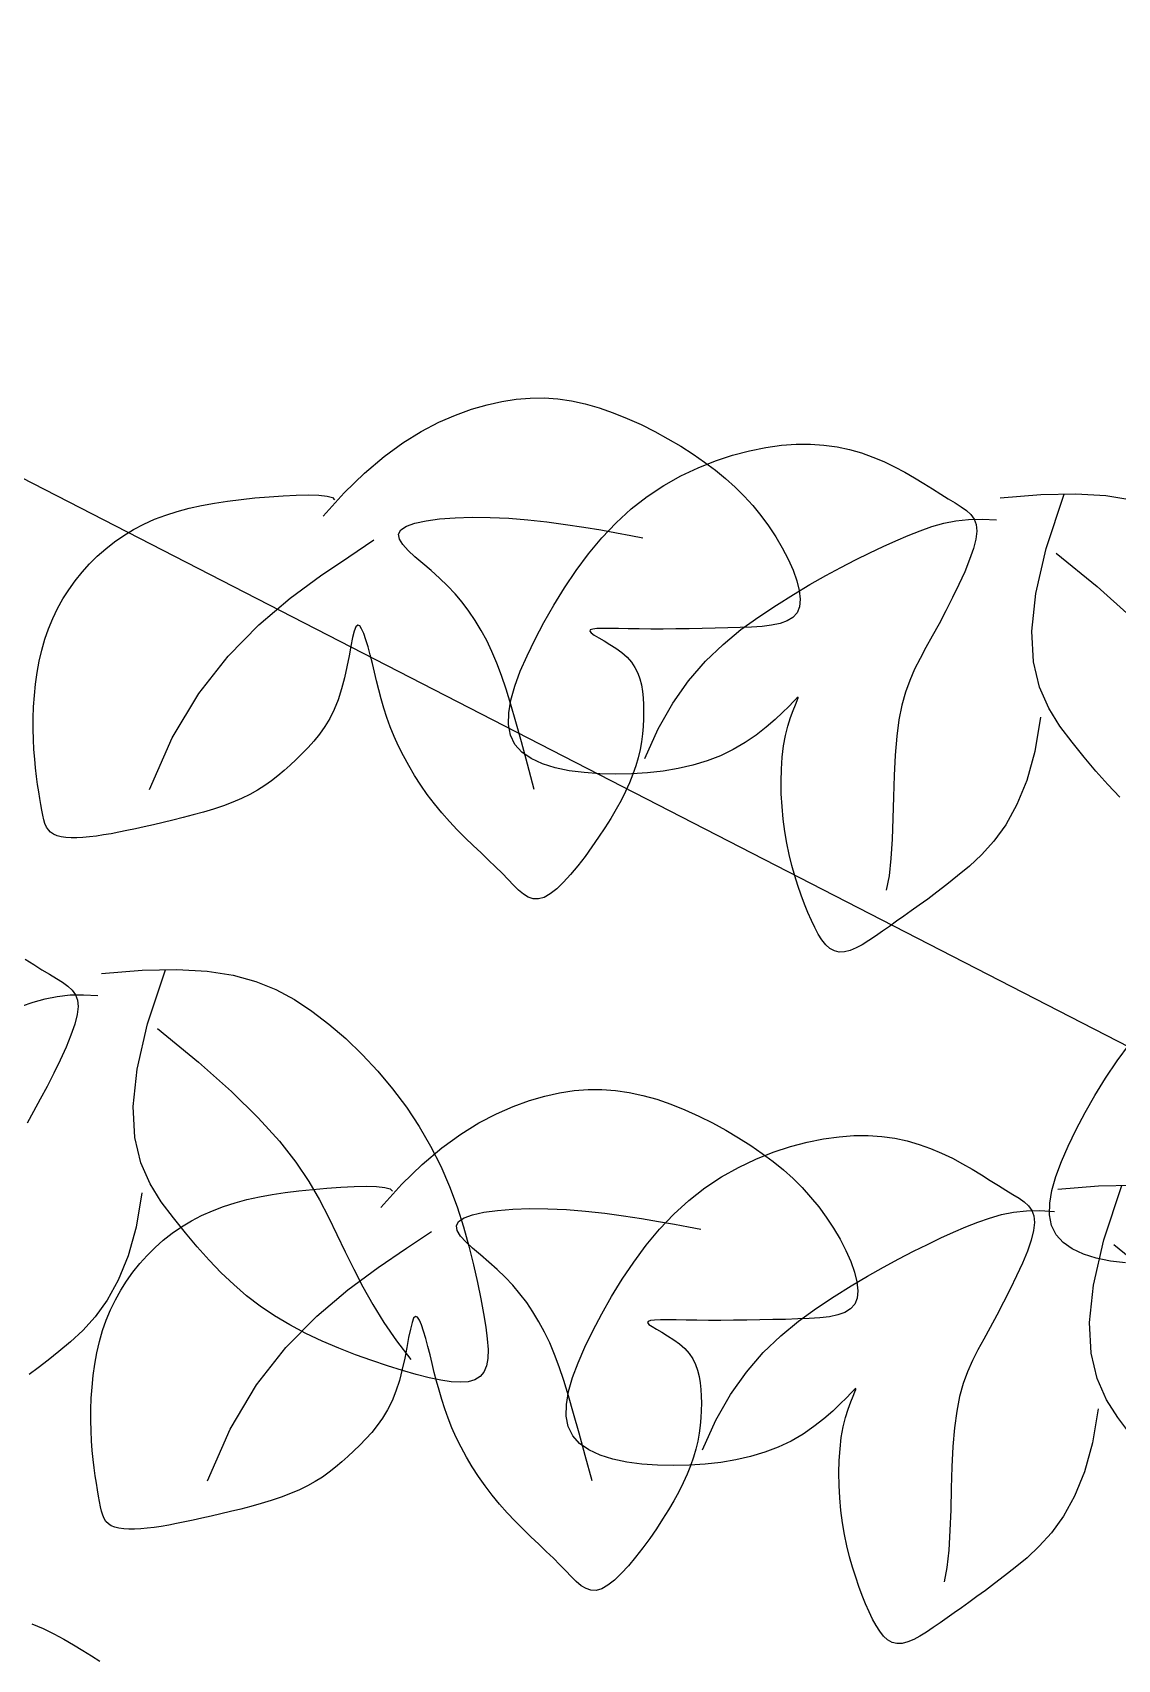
# Model space of a CAD drawing. Extents: x -1568 to -728, y -1287 to -990.
# Drawn here: x -921.333 to -919.749, y -1163.877 to -1161.501 of the extents above; entities that cross this region are included whole.
import ezdxf

# ---------------------------------------------------------------- set-up
doc = ezdxf.new("R2010")
doc.units = 0
doc.header["$LTSCALE"] = 5
doc.layers.get('0').update_dxf_attribs({"linetype": 'CONTINUOUS'})
doc.layers.add('LH', color=94, linetype='CONTINUOUS')
doc.layers.add('尺寸标注', color=2, linetype='CONTINUOUS')

# ---------------------------------------------------------------- blocks, each defined once
blk = doc.blocks.new('15')
at = {"layer": 'LH', "color": 38}
for p, q in [((0.3008, 2.2635), (0.3148, 2.2657)), ((0.3148, 2.2657), (0.3284, 2.2668)), ((0.3284, 2.2668), (0.3418, 2.2669)), ((0.3418, 2.2669), (0.3551, 2.2659)), ((0.3551, 2.2659), (0.3684, 2.2639)), ((0.2393, 2.2432), (0.2556, 2.2502)), ((0.2556, 2.2502), (0.2713, 2.2558)), ((0.2713, 2.2558), (0.2863, 2.2603)), ((0.2863, 2.2603), (0.3008, 2.2635)), ((0.3684, 2.2639), (0.3818, 2.261)), ((0.3818, 2.261), (0.3954, 2.2571)), ((0.3954, 2.2571), (0.409, 2.2524)), ((0.409, 2.2524), (0.4227, 2.2469)), ((0.2045, 2.2233), (0.2222, 2.2343)), ((0.2222, 2.2343), (0.2393, 2.2432)), ((0.4227, 2.2469), (0.4362, 2.2409)), ((0.4362, 2.2409), (0.4495, 2.2342)), ((0.4495, 2.2342), (0.4624, 2.2272)), ((0.1861, 2.2099), (0.2045, 2.2233)), ((0.4624, 2.2272), (0.4749, 2.2198)), ((0.4749, 2.2198), (0.4868, 2.2122)), ((0.167, 2.1937), (0.1861, 2.2099)), ((0.4868, 2.2122), (0.498, 2.2045)), ((0.498, 2.2045), (0.5086, 2.1966)), ((0.1472, 2.1744), (0.167, 2.1937)), ((0.5086, 2.1966), (0.5185, 2.1884)), ((0.5185, 2.1884), (0.5279, 2.18)), ((0.0605, 2.1695), (0.0742, 2.1707)), ((0.0742, 2.1707), (0.0878, 2.1716)), ((0.0878, 2.1716), (0.1007, 2.1722)), ((0.1007, 2.1722), (0.1125, 2.1724)), ((0.1125, 2.1724), (0.1226, 2.1721)), ((0.1226, 2.1721), (0.1306, 2.1713)), ((0.1267, 2.1518), (0.1472, 2.1744)), ((0.1306, 2.1713), (0.1359, 2.1698)), ((0.5279, 2.18), (0.5367, 2.1712)), ((0.5367, 2.1712), (0.545, 2.1621)), ((-0.0263, 2.1528), (-0.0151, 2.1564)), ((-0.0151, 2.1564), (-0.0034, 2.1595)), ((-0.0034, 2.1595), (0.0086, 2.1622)), ((0.0086, 2.1622), (0.021, 2.1645)), ((0.021, 2.1645), (0.0338, 2.1664)), ((0.0338, 2.1664), (0.047, 2.1681)), ((0.047, 2.1681), (0.0605, 2.1695)), ((0.1359, 2.1698), (0.138, 2.1676)), ((0.545, 2.1621), (0.5529, 2.1525)), ((-0.0671, 2.133), (-0.0576, 2.1388)), ((-0.0576, 2.1388), (-0.0476, 2.144)), ((-0.0476, 2.144), (-0.0372, 2.1487)), ((-0.0372, 2.1487), (-0.0263, 2.1528)), ((0.2024, 2.1383), (0.2078, 2.1419)), ((0.2078, 2.1419), (0.2161, 2.1449)), ((0.2161, 2.1449), (0.2271, 2.1473)), ((0.2271, 2.1473), (0.2402, 2.1491)), ((0.2402, 2.1491), (0.2552, 2.1502)), ((0.2552, 2.1502), (0.2717, 2.1507)), ((0.2717, 2.1507), (0.2893, 2.1506)), ((0.2893, 2.1506), (0.3075, 2.1498)), ((0.3075, 2.1498), (0.326, 2.1483)), ((0.326, 2.1483), (0.3446, 2.1463)), ((0.3446, 2.1463), (0.3628, 2.1438)), ((0.3628, 2.1438), (0.3804, 2.1411)), ((0.3804, 2.1411), (0.397, 2.1383)), ((0.5529, 2.1525), (0.5603, 2.1424)), ((0.5603, 2.1424), (0.5673, 2.1318)), ((-0.0848, 2.12), (-0.0762, 2.1267)), ((-0.0762, 2.1267), (-0.0671, 2.133)), ((0.1518, 2.1122), (0.1761, 2.1286)), ((0.2003, 2.1341), (0.2024, 2.1383)), ((0.2011, 2.1293), (0.2003, 2.1341)), ((0.2043, 2.1241), (0.2011, 2.1293)), ((0.2095, 2.1184), (0.2043, 2.1241)), ((0.397, 2.1383), (0.4124, 2.1356)), ((0.4124, 2.1356), (0.4262, 2.1329)), ((0.4262, 2.1329), (0.4381, 2.1306)), ((0.5673, 2.1318), (0.5737, 2.1209)), ((-0.1007, 2.1052), (-0.093, 2.1128)), ((-0.093, 2.1128), (-0.0848, 2.12)), ((0.1243, 2.0936), (0.1518, 2.1122)), ((0.2161, 2.1122), (0.2095, 2.1184)), ((0.2237, 2.1057), (0.2161, 2.1122)), ((0.5737, 2.1209), (0.5793, 2.1099)), ((0.5793, 2.1099), (0.5841, 2.0992)), ((-0.1145, 2.0889), (-0.1078, 2.0972)), ((-0.1078, 2.0972), (-0.1007, 2.1052)), ((0.0948, 2.0718), (0.1243, 2.0936)), ((0.2319, 2.0988), (0.2237, 2.1057)), ((0.24, 2.0915), (0.2319, 2.0988)), ((0.2478, 2.084), (0.24, 2.0915)), ((0.5841, 2.0992), (0.5877, 2.0889)), ((-0.1264, 2.0712), (-0.1207, 2.0802)), ((-0.1207, 2.0802), (-0.1145, 2.0889)), ((0.2552, 2.0761), (0.2478, 2.084)), ((0.2621, 2.0679), (0.2552, 2.0761)), ((0.5877, 2.0889), (0.5901, 2.0794)), ((0.5901, 2.0794), (0.5911, 2.0709)), ((-0.1362, 2.0522), (-0.1316, 2.0619)), ((-0.1316, 2.0619), (-0.1264, 2.0712)), ((0.0644, 2.0461), (0.0948, 2.0718)), ((0.2687, 2.0593), (0.2621, 2.0679)), ((0.2748, 2.0502), (0.2687, 2.0593)), ((0.5904, 2.0636), (0.5881, 2.0577)), ((0.5911, 2.0709), (0.5904, 2.0636)), ((-0.1403, 2.0422), (-0.1362, 2.0522)), ((0.0344, 2.0154), (0.0644, 2.0461)), ((0.1588, 2.0441), (0.1571, 2.0399)), ((0.1605, 2.0457), (0.1588, 2.0441)), ((0.1624, 2.0449), (0.1605, 2.0457)), ((0.1643, 2.0421), (0.1624, 2.0449)), ((0.2806, 2.0406), (0.2748, 2.0502)), ((0.5326, 2.0434), (0.5208, 2.043)), ((0.5438, 2.0438), (0.5326, 2.0434)), ((0.554, 2.0445), (0.5438, 2.0438)), ((0.5633, 2.0456), (0.554, 2.0445)), ((0.5715, 2.0473), (0.5633, 2.0456)), ((0.5785, 2.0497), (0.5715, 2.0473)), ((0.584, 2.0532), (0.5785, 2.0497)), ((0.5881, 2.0577), (0.584, 2.0532)), ((-0.147, 2.0213), (-0.1439, 2.0319)), ((-0.1439, 2.0319), (-0.1403, 2.0422)), ((0.1555, 2.0335), (0.1538, 2.0253)), ((0.1571, 2.0399), (0.1555, 2.0335)), ((0.1664, 2.0375), (0.1643, 2.0421)), ((0.1684, 2.0315), (0.1664, 2.0375)), ((0.1705, 2.0245), (0.1684, 2.0315)), ((0.286, 2.0306), (0.2806, 2.0406)), ((0.2911, 2.02), (0.286, 2.0306)), ((0.3868, 2.041), (0.3863, 2.0398)), ((0.3863, 2.0398), (0.3877, 2.0381)), ((0.3892, 2.0418), (0.3868, 2.041)), ((0.3877, 2.0381), (0.3907, 2.0359)), ((0.3932, 2.0423), (0.3892, 2.0418)), ((0.3907, 2.0359), (0.395, 2.0333)), ((0.3989, 2.0425), (0.3932, 2.0423)), ((0.395, 2.0333), (0.4002, 2.0303)), ((0.406, 2.0425), (0.3989, 2.0425)), ((0.4002, 2.0303), (0.4059, 2.0269)), ((0.4143, 2.0424), (0.406, 2.0425)), ((0.4238, 2.0422), (0.4143, 2.0424)), ((0.4343, 2.042), (0.4238, 2.0422)), ((0.4457, 2.0419), (0.4343, 2.042)), ((0.4577, 2.0419), (0.4457, 2.0419)), ((0.4701, 2.042), (0.4577, 2.0419)), ((0.4829, 2.0422), (0.4701, 2.042)), ((0.4957, 2.0424), (0.4829, 2.0422)), ((0.5084, 2.0427), (0.4957, 2.0424)), ((0.5208, 2.043), (0.5084, 2.0427)), ((-0.1495, 2.0105), (-0.147, 2.0213)), ((0.0059, 1.9791), (0.0344, 2.0154)), ((0.152, 2.0157), (0.15, 2.0052)), ((0.1538, 2.0253), (0.152, 2.0157)), ((0.1726, 2.0166), (0.1705, 2.0245)), ((0.1747, 2.0083), (0.1726, 2.0166)), ((0.2958, 2.0088), (0.2911, 2.02)), ((0.4059, 2.0269), (0.4118, 2.0231)), ((0.4118, 2.0231), (0.4175, 2.0189)), ((0.4175, 2.0189), (0.4226, 2.0144)), ((0.4226, 2.0144), (0.4269, 2.0096)), ((-0.1531, 1.9882), (-0.1515, 1.9994)), ((-0.1515, 1.9994), (-0.1495, 2.0105)), ((0.15, 2.0052), (0.1476, 1.9943)), ((0.1768, 1.9999), (0.1747, 2.0083)), ((0.1788, 1.9913), (0.1768, 1.9999)), ((0.3004, 1.9967), (0.2958, 2.0088)), ((0.3049, 1.9833), (0.3004, 1.9967)), ((0.4269, 2.0096), (0.4303, 2.0045)), ((0.4303, 2.0045), (0.433, 1.999)), ((0.433, 1.999), (0.435, 1.9934)), ((-0.1542, 1.9771), (-0.1531, 1.9882)), ((0.1448, 1.9835), (0.1416, 1.9731)), ((0.1476, 1.9943), (0.1448, 1.9835)), ((0.181, 1.9826), (0.1788, 1.9913)), ((0.1834, 1.9738), (0.181, 1.9826)), ((0.3095, 1.9683), (0.3049, 1.9833)), ((0.435, 1.9934), (0.4365, 1.9874)), ((0.4365, 1.9874), (0.4375, 1.9812)), ((0.4375, 1.9812), (0.4382, 1.9748)), ((-0.1553, 1.9551), (-0.1549, 1.966)), ((-0.1549, 1.966), (-0.1542, 1.9771)), ((-0.02, 1.9361), (0.0059, 1.9791)), ((0.1416, 1.9731), (0.1377, 1.9635)), ((0.186, 1.9649), (0.1834, 1.9738)), ((0.1889, 1.9558), (0.186, 1.9649)), ((0.3144, 1.9514), (0.3095, 1.9683)), ((0.4382, 1.9748), (0.4385, 1.9682)), ((0.4385, 1.9682), (0.4387, 1.9613)), ((-0.1553, 1.9445), (-0.1553, 1.9551)), ((0.1333, 1.9548), (0.1285, 1.9469)), ((0.1377, 1.9635), (0.1333, 1.9548)), ((0.1922, 1.9467), (0.1889, 1.9558)), ((0.3198, 1.9322), (0.3144, 1.9514)), ((0.4386, 1.9543), (0.4383, 1.9471)), ((0.4387, 1.9613), (0.4386, 1.9543)), ((-0.1551, 1.9343), (-0.1553, 1.9445)), ((-0.1546, 1.9246), (-0.1551, 1.9343)), ((-0.042, 1.8857), (-0.02, 1.9361)), ((0.1179, 1.9328), (0.1122, 1.9265)), ((0.1233, 1.9396), (0.1179, 1.9328)), ((0.1285, 1.9469), (0.1233, 1.9396)), ((0.1959, 1.9373), (0.1922, 1.9467)), ((0.2002, 1.9279), (0.1959, 1.9373)), ((0.4376, 1.9398), (0.4366, 1.9322)), ((0.4383, 1.9471), (0.4376, 1.9398)), ((-0.1539, 1.9153), (-0.1546, 1.9246)), ((0.1064, 1.9206), (0.1006, 1.9149)), ((0.1122, 1.9265), (0.1064, 1.9206)), ((0.2049, 1.9184), (0.2002, 1.9279)), ((0.2101, 1.9089), (0.2049, 1.9184)), ((0.3257, 1.9104), (0.3198, 1.9322)), ((0.4334, 1.9166), (0.431, 1.9086)), ((0.4352, 1.9245), (0.4334, 1.9166)), ((0.4366, 1.9322), (0.4352, 1.9245)), ((-0.1531, 1.9066), (-0.1539, 1.9153)), ((-0.1521, 1.8983), (-0.1531, 1.9066)), ((0.0888, 1.9041), (0.0828, 1.899)), ((0.0947, 1.9094), (0.0888, 1.9041)), ((0.1006, 1.9149), (0.0947, 1.9094)), ((0.2157, 1.8994), (0.2101, 1.9089)), ((0.3323, 1.8857), (0.3257, 1.9104)), ((0.431, 1.9086), (0.4282, 1.9005)), ((-0.1511, 1.8906), (-0.1521, 1.8983)), ((-0.15, 1.8835), (-0.1511, 1.8906)), ((0.063, 1.885), (0.0555, 1.8808)), ((0.07, 1.8895), (0.063, 1.885)), ((0.0765, 1.8941), (0.07, 1.8895)), ((0.0828, 1.899), (0.0765, 1.8941)), ((0.2218, 1.89), (0.2157, 1.8994)), ((0.2282, 1.8807), (0.2218, 1.89)), ((0.4249, 1.8922), (0.421, 1.8837)), ((0.4282, 1.9005), (0.4249, 1.8922)), ((-0.149, 1.8769), (-0.15, 1.8835)), ((-0.148, 1.8709), (-0.149, 1.8769)), ((-0.147, 1.8654), (-0.148, 1.8709)), ((0.0297, 1.8698), (0.0202, 1.8666)), ((0.0389, 1.8732), (0.0297, 1.8698)), ((0.0475, 1.8769), (0.0389, 1.8732)), ((0.0555, 1.8808), (0.0475, 1.8769)), ((0.2351, 1.8717), (0.2282, 1.8807)), ((0.2422, 1.863), (0.2351, 1.8717)), ((0.4167, 1.8751), (0.4119, 1.8664)), ((0.421, 1.8837), (0.4167, 1.8751)), ((-0.1461, 1.8605), (-0.147, 1.8654)), ((-0.1451, 1.8562), (-0.1461, 1.8605)), ((-0.1439, 1.8524), (-0.1451, 1.8562)), ((-0.029, 1.8535), (-0.0383, 1.8514)), ((-0.0194, 1.8558), (-0.029, 1.8535)), ((-0.0095, 1.8583), (-0.0194, 1.8558)), ((0.0004, 1.8609), (-0.0095, 1.8583)), ((0.0104, 1.8637), (0.0004, 1.8609)), ((0.0202, 1.8666), (0.0104, 1.8637)), ((0.2497, 1.8545), (0.2422, 1.863)), ((0.2574, 1.8464), (0.2497, 1.8545)), ((0.4067, 1.8574), (0.401, 1.8483)), ((0.4119, 1.8664), (0.4067, 1.8574)), ((-0.1425, 1.8491), (-0.1439, 1.8524)), ((-0.1406, 1.8463), (-0.1425, 1.8491)), ((-0.1384, 1.844), (-0.1406, 1.8463)), ((-0.1355, 1.8421), (-0.1384, 1.844)), ((-0.1321, 1.8406), (-0.1355, 1.8421)), ((-0.1281, 1.8396), (-0.1321, 1.8406)), ((-0.1235, 1.8389), (-0.1281, 1.8396)), ((-0.1184, 1.8386), (-0.1235, 1.8389)), ((-0.1129, 1.8386), (-0.1184, 1.8386)), ((-0.1069, 1.8389), (-0.1129, 1.8386)), ((-0.1005, 1.8395), (-0.1069, 1.8389)), ((-0.0939, 1.8403), (-0.1005, 1.8395)), ((-0.0869, 1.8414), (-0.0939, 1.8403)), ((-0.0796, 1.8426), (-0.0869, 1.8414)), ((-0.072, 1.844), (-0.0796, 1.8426)), ((-0.0641, 1.8456), (-0.072, 1.844)), ((-0.0558, 1.8474), (-0.0641, 1.8456)), ((-0.0472, 1.8493), (-0.0558, 1.8474)), ((-0.0383, 1.8514), (-0.0472, 1.8493)), ((0.2652, 1.8386), (0.2574, 1.8464)), ((0.2729, 1.8311), (0.2652, 1.8386)), ((0.3949, 1.8391), (0.3884, 1.8297)), ((0.401, 1.8483), (0.3949, 1.8391)), ((0.2805, 1.8239), (0.2729, 1.8311)), ((0.2878, 1.817), (0.2805, 1.8239)), ((0.3884, 1.8297), (0.3817, 1.8203)), ((0.2947, 1.8104), (0.2878, 1.817)), ((0.3011, 1.8041), (0.2947, 1.8104)), ((0.3747, 1.8114), (0.3677, 1.803)), ((0.3817, 1.8203), (0.3747, 1.8114)), ((0.3069, 1.7981), (0.3011, 1.8041)), ((0.3121, 1.7925), (0.3069, 1.7981)), ((0.3171, 1.7877), (0.3121, 1.7925)), ((0.3608, 1.7955), (0.3541, 1.7891)), ((0.3677, 1.803), (0.3608, 1.7955)), ((0.3218, 1.7837), (0.3171, 1.7877)), ((0.3265, 1.7808), (0.3218, 1.7837)), ((0.3313, 1.7792), (0.3265, 1.7808)), ((0.3363, 1.7791), (0.3313, 1.7792)), ((0.3418, 1.7806), (0.3363, 1.7791)), ((0.3477, 1.784), (0.3418, 1.7806)), ((0.3541, 1.7891), (0.3477, 1.784)), ((-0.1632, 1.7206), (-0.1547, 1.7152)), ((-0.1547, 1.7152), (-0.1468, 1.7102)), ((-0.1468, 1.7102), (-0.1395, 1.7057)), ((-0.1395, 1.7057), (-0.1327, 1.7016)), ((-0.1327, 1.7016), (-0.1267, 1.698)), ((-0.1267, 1.698), (-0.1215, 1.6943)), ((-0.0889, 1.7066), (-0.0494, 1.7098)), ((-0.0494, 1.7098), (-0.0154, 1.7104)), ((-0.0442, 1.6574), (-0.0265, 1.7101)), ((-0.0154, 1.7104), (0.0139, 1.7087)), ((0.0139, 1.7087), (0.0392, 1.7048)), ((0.0392, 1.7048), (0.0613, 1.6988)), ((0.0613, 1.6988), (0.0809, 1.6908)), ((-0.1553, 1.6786), (-0.1438, 1.6818)), ((-0.1438, 1.6818), (-0.1319, 1.6842)), ((-0.1319, 1.6842), (-0.1195, 1.6856)), ((-0.1215, 1.6943), (-0.1173, 1.6904)), ((-0.1195, 1.6856), (-0.1064, 1.6859)), ((-0.1173, 1.6904), (-0.1142, 1.6859)), ((-0.1142, 1.6859), (-0.1122, 1.6807)), ((-0.1122, 1.6807), (-0.1116, 1.6743)), ((-0.1064, 1.6859), (-0.0923, 1.685)), ((0.0809, 1.6908), (0.0988, 1.6812)), ((0.0988, 1.6812), (0.1158, 1.6699)), ((-0.1668, 1.6746), (-0.1553, 1.6786)), ((-0.1125, 1.6665), (-0.1149, 1.6571)), ((-0.1116, 1.6743), (-0.1125, 1.6665)), ((0.1158, 1.6699), (0.1325, 1.6571)), ((-0.1149, 1.6571), (-0.1186, 1.6464)), ((-0.0543, 1.6134), (-0.0442, 1.6574)), ((-0.0344, 1.6528), (0.0054, 1.6203)), ((0.1325, 1.6571), (0.1488, 1.6431)), ((-0.1233, 1.6347), (-0.129, 1.6222)), ((-0.1186, 1.6464), (-0.1233, 1.6347)), ((0.1488, 1.6431), (0.1647, 1.6278)), ((-0.129, 1.6222), (-0.1352, 1.6094)), ((0.0054, 1.6203), (0.0378, 1.5916)), ((0.1647, 1.6278), (0.1799, 1.6115)), ((-0.1352, 1.6094), (-0.1417, 1.5965)), ((-0.058, 1.5769), (-0.0543, 1.6134)), ((0.1799, 1.6115), (0.1944, 1.5943)), ((-0.1484, 1.584), (-0.1549, 1.572)), ((-0.1417, 1.5965), (-0.1484, 1.584)), ((0.0378, 1.5916), (0.0637, 1.5661)), ((0.1944, 1.5943), (0.2079, 1.5763)), ((0.3275, 1.5827), (0.3425, 1.5871)), ((0.3425, 1.5871), (0.357, 1.5904)), ((0.357, 1.5904), (0.371, 1.5926)), ((0.371, 1.5926), (0.3846, 1.5937)), ((0.3846, 1.5937), (0.398, 1.5937)), ((0.398, 1.5937), (0.4113, 1.5927)), ((0.4113, 1.5927), (0.4246, 1.5908)), ((0.4246, 1.5908), (0.438, 1.5878)), ((0.438, 1.5878), (0.4515, 1.584)), ((0.4515, 1.584), (0.4652, 1.5792)), ((-0.1549, 1.572), (-0.1611, 1.5608)), ((-0.0564, 1.5469), (-0.058, 1.5769)), ((0.2079, 1.5763), (0.2203, 1.5576)), ((0.2784, 1.5611), (0.2954, 1.57)), ((0.2954, 1.57), (0.3118, 1.5771)), ((0.3118, 1.5771), (0.3275, 1.5827)), ((0.4652, 1.5792), (0.4788, 1.5738)), ((0.4788, 1.5738), (0.4924, 1.5677)), ((0.0637, 1.5661), (0.0842, 1.5434)), ((0.2203, 1.5576), (0.2314, 1.5384)), ((0.2607, 1.5501), (0.2784, 1.5611)), ((0.4924, 1.5677), (0.5057, 1.5611)), ((0.5057, 1.5611), (0.5186, 1.554)), ((0.5186, 1.554), (0.5311, 1.5466)), ((-0.0505, 1.5222), (-0.0564, 1.5469)), ((0.0842, 1.5434), (0.1003, 1.5229)), ((0.2231, 1.5205), (0.2422, 1.5367)), ((0.2314, 1.5384), (0.2412, 1.5188)), ((0.2422, 1.5367), (0.2607, 1.5501)), ((0.5311, 1.5466), (0.5429, 1.539)), ((0.5429, 1.539), (0.5542, 1.5313)), ((-0.0416, 1.5017), (-0.0505, 1.5222)), ((0.1003, 1.5229), (0.1129, 1.504)), ((0.5542, 1.5313), (0.5647, 1.5234)), ((0.5647, 1.5234), (0.5747, 1.5153)), ((0.2034, 1.5013), (0.2231, 1.5205)), ((0.2412, 1.5188), (0.2497, 1.499)), ((0.5747, 1.5153), (0.5841, 1.5068)), ((0.5841, 1.5068), (0.5929, 1.4981)), ((-0.0495, 1.493), (-0.0552, 1.4596)), ((-0.0307, 1.4842), (-0.0416, 1.5017)), ((0.0527, 1.4864), (0.0648, 1.489)), ((0.0648, 1.489), (0.0772, 1.4913)), ((0.0772, 1.4913), (0.09, 1.4933)), ((0.09, 1.4933), (0.1032, 1.4949)), ((0.1032, 1.4949), (0.1167, 1.4963)), ((0.1129, 1.504), (0.1232, 1.4863)), ((0.1167, 1.4963), (0.1304, 1.4975)), ((0.1304, 1.4975), (0.144, 1.4985)), ((0.144, 1.4985), (0.1569, 1.4991)), ((0.1569, 1.4991), (0.1687, 1.4993)), ((0.1687, 1.4993), (0.1788, 1.499)), ((0.1788, 1.499), (0.1867, 1.4981)), ((0.1829, 1.4786), (0.2034, 1.5013)), ((0.1867, 1.4981), (0.192, 1.4967)), ((0.192, 1.4967), (0.1942, 1.4945)), ((0.2497, 1.499), (0.2571, 1.4793)), ((0.5929, 1.4981), (0.6012, 1.4889)), ((0.6012, 1.4889), (0.6091, 1.4793)), ((-0.0189, 1.4687), (-0.0307, 1.4842)), ((0.0086, 1.4709), (0.019, 1.4756)), ((0.019, 1.4756), (0.0298, 1.4797)), ((0.0298, 1.4797), (0.0411, 1.4833)), ((0.0411, 1.4833), (0.0527, 1.4864)), ((0.1232, 1.4863), (0.132, 1.4693)), ((0.2571, 1.4793), (0.2633, 1.4599)), ((0.2723, 1.4717), (0.2832, 1.4741)), ((0.2832, 1.4741), (0.2964, 1.4759)), ((0.2964, 1.4759), (0.3114, 1.4771)), ((0.3114, 1.4771), (0.3279, 1.4776)), ((0.3279, 1.4776), (0.3454, 1.4774)), ((0.3454, 1.4774), (0.3637, 1.4766)), ((0.3637, 1.4766), (0.3822, 1.4751)), ((0.3822, 1.4751), (0.4008, 1.4731)), ((0.4008, 1.4731), (0.419, 1.4707)), ((0.6091, 1.4793), (0.6165, 1.4692)), ((-0.0552, 1.4596), (-0.063, 1.4315)), ((-0.02, 1.4536), (-0.0109, 1.4598)), ((-0.0072, 1.4541), (-0.0189, 1.4687)), ((-0.0109, 1.4598), (-0.0014, 1.4656)), ((-0.0014, 1.4656), (0.0086, 1.4709)), ((0.132, 1.4693), (0.1402, 1.4524)), ((0.2565, 1.4609), (0.2586, 1.4651)), ((0.2573, 1.4562), (0.2565, 1.4609)), ((0.2586, 1.4651), (0.264, 1.4687)), ((0.2633, 1.4599), (0.2687, 1.441)), ((0.264, 1.4687), (0.2723, 1.4717)), ((0.419, 1.4707), (0.4366, 1.468)), ((0.4366, 1.468), (0.4532, 1.4652)), ((0.4532, 1.4652), (0.4686, 1.4624)), ((0.4686, 1.4624), (0.4824, 1.4598)), ((0.4824, 1.4598), (0.4943, 1.4575)), ((0.6165, 1.4692), (0.6234, 1.4586)), ((0.6234, 1.4586), (0.6299, 1.4477)), ((-0.0368, 1.4396), (-0.0287, 1.4468)), ((-0.0287, 1.4468), (-0.02, 1.4536)), ((0.0043, 1.4404), (-0.0072, 1.4541)), ((0.1402, 1.4524), (0.1484, 1.4355)), ((0.2079, 1.439), (0.2322, 1.4554)), ((0.2605, 1.4509), (0.2573, 1.4562)), ((0.2657, 1.4452), (0.2605, 1.4509)), ((0.2723, 1.4391), (0.2657, 1.4452)), ((0.6299, 1.4477), (0.6355, 1.4368)), ((-0.063, 1.4315), (-0.0726, 1.4079)), ((-0.0517, 1.4241), (-0.0445, 1.432)), ((-0.0445, 1.432), (-0.0368, 1.4396)), ((0.0159, 1.4274), (0.0043, 1.4404)), ((0.0277, 1.4151), (0.0159, 1.4274)), ((0.1484, 1.4355), (0.1567, 1.4185)), ((0.1805, 1.4204), (0.2079, 1.439)), ((0.2687, 1.441), (0.2732, 1.4229)), ((0.2799, 1.4325), (0.2723, 1.4391)), ((0.288, 1.4256), (0.2799, 1.4325)), ((0.2962, 1.4184), (0.288, 1.4256)), ((0.6355, 1.4368), (0.6403, 1.426)), ((0.6403, 1.426), (0.6439, 1.4158)), ((-0.0645, 1.4071), (-0.0584, 1.4157)), ((-0.0584, 1.4157), (-0.0517, 1.4241)), ((0.0398, 1.4036), (0.0277, 1.4151)), ((0.151, 1.3986), (0.1805, 1.4204)), ((0.1567, 1.4185), (0.1655, 1.4015)), ((0.2732, 1.4229), (0.277, 1.4058)), ((0.304, 1.4108), (0.2962, 1.4184)), ((0.3114, 1.403), (0.304, 1.4108)), ((0.6439, 1.4158), (0.6463, 1.4063)), ((-0.0726, 1.4079), (-0.0834, 1.3884)), ((-0.0754, 1.3887), (-0.0702, 1.3981)), ((-0.0702, 1.3981), (-0.0645, 1.4071)), ((0.0524, 1.3927), (0.0398, 1.4036)), ((0.1206, 1.3729), (0.151, 1.3986)), ((0.1655, 1.4015), (0.1752, 1.3842)), ((0.277, 1.4058), (0.2803, 1.3899)), ((0.3183, 1.3947), (0.3114, 1.403)), ((0.3249, 1.3861), (0.3183, 1.3947)), ((0.6463, 1.4063), (0.6473, 1.3977)), ((0.6473, 1.3977), (0.6466, 1.3904)), ((-0.0834, 1.3884), (-0.095, 1.3723)), ((-0.0842, 1.3691), (-0.08, 1.379)), ((-0.08, 1.379), (-0.0754, 1.3887)), ((0.0656, 1.3826), (0.0524, 1.3927)), ((0.0796, 1.3731), (0.0656, 1.3826)), ((0.1752, 1.3842), (0.186, 1.3667)), ((0.2803, 1.3899), (0.283, 1.3754)), ((0.331, 1.377), (0.3249, 1.3861)), ((0.6402, 1.38), (0.6346, 1.3766)), ((0.6442, 1.3845), (0.6402, 1.38)), ((0.6466, 1.3904), (0.6442, 1.3845)), ((-0.095, 1.3723), (-0.107, 1.359)), ((-0.0878, 1.3588), (-0.0842, 1.3691)), ((0.0945, 1.3643), (0.0796, 1.3731)), ((0.0906, 1.3423), (0.1206, 1.3729)), ((0.11, 1.3561), (0.0945, 1.3643)), ((0.186, 1.3667), (0.1982, 1.3489)), ((0.2133, 1.3668), (0.2117, 1.3603)), ((0.2149, 1.371), (0.2133, 1.3668)), ((0.2167, 1.3726), (0.2149, 1.371)), ((0.2186, 1.3718), (0.2167, 1.3726)), ((0.2205, 1.3689), (0.2186, 1.3718)), ((0.2225, 1.3644), (0.2205, 1.3689)), ((0.2246, 1.3584), (0.2225, 1.3644)), ((0.283, 1.3754), (0.2852, 1.3623)), ((0.2852, 1.3623), (0.2866, 1.3507)), ((0.3368, 1.3675), (0.331, 1.377)), ((0.3422, 1.3574), (0.3368, 1.3675)), ((0.443, 1.3678), (0.4425, 1.3666)), ((0.4425, 1.3666), (0.4439, 1.3649)), ((0.4453, 1.3687), (0.443, 1.3678)), ((0.4439, 1.3649), (0.4469, 1.3628)), ((0.4494, 1.3691), (0.4453, 1.3687)), ((0.4469, 1.3628), (0.4512, 1.3602)), ((0.4551, 1.3693), (0.4494, 1.3691)), ((0.4621, 1.3693), (0.4551, 1.3693)), ((0.4705, 1.3692), (0.4621, 1.3693)), ((0.48, 1.369), (0.4705, 1.3692)), ((0.4905, 1.3689), (0.48, 1.369)), ((0.5018, 1.3688), (0.4905, 1.3689)), ((0.5138, 1.3688), (0.5018, 1.3688)), ((0.5263, 1.3689), (0.5138, 1.3688)), ((0.5391, 1.369), (0.5263, 1.3689)), ((0.5519, 1.3692), (0.5391, 1.369)), ((0.5646, 1.3695), (0.5519, 1.3692)), ((0.5769, 1.3698), (0.5646, 1.3695)), ((0.5888, 1.3702), (0.5769, 1.3698)), ((0.5999, 1.3707), (0.5888, 1.3702)), ((0.6102, 1.3714), (0.5999, 1.3707)), ((0.6195, 1.3724), (0.6102, 1.3714)), ((0.6277, 1.3741), (0.6195, 1.3724)), ((0.6346, 1.3766), (0.6277, 1.3741)), ((-0.1189, 1.3479), (-0.1303, 1.3384)), ((-0.107, 1.359), (-0.1189, 1.3479)), ((-0.0933, 1.3373), (-0.0908, 1.3482)), ((-0.0908, 1.3482), (-0.0878, 1.3588)), ((0.126, 1.3485), (0.11, 1.3561)), ((0.1422, 1.3416), (0.126, 1.3485)), ((0.1982, 1.3489), (0.2121, 1.3307)), ((0.21, 1.3521), (0.2082, 1.3425)), ((0.2117, 1.3603), (0.21, 1.3521)), ((0.2267, 1.3513), (0.2246, 1.3584)), ((0.2288, 1.3435), (0.2267, 1.3513)), ((0.2866, 1.3507), (0.2873, 1.3405)), ((0.3473, 1.3469), (0.3422, 1.3574)), ((0.352, 1.3356), (0.3473, 1.3469)), ((0.4512, 1.3602), (0.4564, 1.3572)), ((0.4564, 1.3572), (0.4621, 1.3537)), ((0.4621, 1.3537), (0.468, 1.3499)), ((0.468, 1.3499), (0.4737, 1.3458)), ((-0.1303, 1.3384), (-0.1408, 1.3301)), ((-0.0954, 1.3262), (-0.0933, 1.3373)), ((0.0621, 1.3059), (0.0906, 1.3423)), ((0.1583, 1.3353), (0.1422, 1.3416)), ((0.1742, 1.3296), (0.1583, 1.3353)), ((0.2062, 1.3321), (0.2038, 1.3212)), ((0.2082, 1.3425), (0.2062, 1.3321)), ((0.2309, 1.3352), (0.2288, 1.3435)), ((0.2329, 1.3267), (0.2309, 1.3352)), ((0.2871, 1.3318), (0.2858, 1.3244)), ((0.2873, 1.3405), (0.2871, 1.3318)), ((0.3565, 1.3235), (0.352, 1.3356)), ((0.4737, 1.3458), (0.4788, 1.3413)), ((0.4788, 1.3413), (0.4831, 1.3364)), ((0.4831, 1.3364), (0.4865, 1.3313)), ((0.4865, 1.3313), (0.4892, 1.3259)), ((-0.1504, 1.3227), (-0.1594, 1.316)), ((-0.1408, 1.3301), (-0.1504, 1.3227)), ((-0.098, 1.3039), (-0.0969, 1.3151)), ((-0.0969, 1.3151), (-0.0954, 1.3262)), ((0.1895, 1.3245), (0.1742, 1.3296)), ((0.204, 1.32), (0.1895, 1.3245)), ((0.2038, 1.3212), (0.201, 1.3103)), ((0.2175, 1.3161), (0.204, 1.32)), ((0.2299, 1.3129), (0.2175, 1.3161)), ((0.235, 1.3182), (0.2329, 1.3267)), ((0.2372, 1.3095), (0.235, 1.3182)), ((0.2833, 1.3185), (0.2796, 1.314)), ((0.2858, 1.3244), (0.2833, 1.3185)), ((0.3611, 1.3101), (0.3565, 1.3235)), ((0.4892, 1.3259), (0.4912, 1.3202)), ((0.4912, 1.3202), (0.4927, 1.3142)), ((-0.0988, 1.2929), (-0.098, 1.3039)), ((0.0362, 1.263), (0.0621, 1.3059)), ((0.1977, 1.2999), (0.1939, 1.2904)), ((0.201, 1.3103), (0.1977, 1.2999)), ((0.2413, 1.3105), (0.2299, 1.3129)), ((0.2396, 1.3007), (0.2372, 1.3095)), ((0.2422, 1.2917), (0.2396, 1.3007)), ((0.2514, 1.309), (0.2413, 1.3105)), ((0.2604, 1.3085), (0.2514, 1.309)), ((0.2681, 1.3091), (0.2604, 1.3085)), ((0.2745, 1.3109), (0.2681, 1.3091)), ((0.2796, 1.314), (0.2745, 1.3109)), ((0.3657, 1.2952), (0.3611, 1.3101)), ((0.4927, 1.3142), (0.4937, 1.308)), ((0.4937, 1.308), (0.4944, 1.3016)), ((0.4944, 1.3016), (0.4947, 1.295)), ((-0.0991, 1.282), (-0.0988, 1.2929)), ((0.1939, 1.2904), (0.1895, 1.2817)), ((0.2451, 1.2827), (0.2422, 1.2917)), ((0.3706, 1.2782), (0.3657, 1.2952)), ((0.4947, 1.295), (0.4949, 1.2882)), ((0.4949, 1.2882), (0.4948, 1.2812)), ((-0.0992, 1.2714), (-0.0991, 1.282)), ((-0.0989, 1.2612), (-0.0992, 1.2714)), ((0.1847, 1.2737), (0.1795, 1.2664)), ((0.1895, 1.2817), (0.1847, 1.2737)), ((0.2484, 1.2735), (0.2451, 1.2827)), ((0.2521, 1.2642), (0.2484, 1.2735)), ((0.3759, 1.2591), (0.3706, 1.2782)), ((0.4945, 1.274), (0.4938, 1.2666)), ((0.4948, 1.2812), (0.4945, 1.274)), ((-0.0985, 1.2514), (-0.0989, 1.2612)), ((-0.0978, 1.2422), (-0.0985, 1.2514)), ((0.0142, 1.2126), (0.0362, 1.263)), ((0.1684, 1.2534), (0.1626, 1.2474)), ((0.1741, 1.2597), (0.1684, 1.2534)), ((0.1795, 1.2664), (0.1741, 1.2597)), ((0.2563, 1.2547), (0.2521, 1.2642)), ((0.2611, 1.2452), (0.2563, 1.2547)), ((0.3818, 1.2372), (0.3759, 1.2591)), ((0.4914, 1.2513), (0.4895, 1.2435)), ((0.4928, 1.2591), (0.4914, 1.2513)), ((0.4938, 1.2666), (0.4928, 1.2591)), ((-0.0969, 1.2334), (-0.0978, 1.2422)), ((0.1509, 1.2363), (0.145, 1.231)), ((0.1568, 1.2418), (0.1509, 1.2363)), ((0.1626, 1.2474), (0.1568, 1.2418)), ((0.2663, 1.2357), (0.2611, 1.2452)), ((0.2719, 1.2262), (0.2663, 1.2357)), ((0.3885, 1.2125), (0.3818, 1.2372)), ((0.4895, 1.2435), (0.4872, 1.2355)), ((-0.096, 1.2252), (-0.0969, 1.2334)), ((-0.0949, 1.2175), (-0.096, 1.2252)), ((0.1327, 1.221), (0.1261, 1.2163)), ((0.139, 1.2259), (0.1327, 1.221)), ((0.145, 1.231), (0.139, 1.2259)), ((0.278, 1.2168), (0.2719, 1.2262)), ((0.4844, 1.2273), (0.481, 1.219)), ((0.4872, 1.2355), (0.4844, 1.2273)), ((-0.0939, 1.2103), (-0.0949, 1.2175)), ((-0.0928, 1.2037), (-0.0939, 1.2103)), ((0.1117, 1.2077), (0.1037, 1.2037)), ((0.1191, 1.2119), (0.1117, 1.2077)), ((0.1261, 1.2163), (0.1191, 1.2119)), ((0.2844, 1.2076), (0.278, 1.2168)), ((0.2912, 1.1986), (0.2844, 1.2076)), ((0.4772, 1.2106), (0.4729, 1.202)), ((0.481, 1.219), (0.4772, 1.2106)), ((-0.0918, 1.1977), (-0.0928, 1.2037)), ((-0.0909, 1.1923), (-0.0918, 1.1977)), ((-0.0899, 1.1874), (-0.0909, 1.1923)), ((0.0665, 1.1905), (0.0566, 1.1877)), ((0.0764, 1.1935), (0.0665, 1.1905)), ((0.0859, 1.1966), (0.0764, 1.1935)), ((0.0951, 1.2001), (0.0859, 1.1966)), ((0.1037, 1.2037), (0.0951, 1.2001)), ((0.2984, 1.1898), (0.2912, 1.1986)), ((0.3059, 1.1814), (0.2984, 1.1898)), ((0.4681, 1.1932), (0.4629, 1.1843)), ((0.4729, 1.202), (0.4681, 1.1932)), ((-0.0889, 1.183), (-0.0899, 1.1874)), ((-0.0877, 1.1792), (-0.0889, 1.183)), ((-0.0863, 1.1759), (-0.0877, 1.1792)), ((-0.0845, 1.1731), (-0.0863, 1.1759)), ((-0.0822, 1.1708), (-0.0845, 1.1731)), ((-0.0079, 1.1725), (-0.0158, 1.1709)), ((0.0004, 1.1742), (-0.0079, 1.1725)), ((0.0089, 1.1761), (0.0004, 1.1742)), ((0.0179, 1.1782), (0.0089, 1.1761)), ((0.0271, 1.1804), (0.0179, 1.1782)), ((0.0368, 1.1827), (0.0271, 1.1804)), ((0.0466, 1.1851), (0.0368, 1.1827)), ((0.0566, 1.1877), (0.0466, 1.1851)), ((0.3136, 1.1733), (0.3059, 1.1814)), ((0.3214, 1.1655), (0.3136, 1.1733)), ((0.4572, 1.1752), (0.4511, 1.1659)), ((0.4629, 1.1843), (0.4572, 1.1752)), ((-0.0794, 1.1689), (-0.0822, 1.1708)), ((-0.0759, 1.1675), (-0.0794, 1.1689)), ((-0.0719, 1.1664), (-0.0759, 1.1675)), ((-0.0673, 1.1658), (-0.0719, 1.1664)), ((-0.0622, 1.1654), (-0.0673, 1.1658)), ((-0.0567, 1.1655), (-0.0622, 1.1654)), ((-0.0507, 1.1658), (-0.0567, 1.1655)), ((-0.0444, 1.1664), (-0.0507, 1.1658)), ((-0.0377, 1.1672), (-0.0444, 1.1664)), ((-0.0307, 1.1682), (-0.0377, 1.1672)), ((-0.0234, 1.1694), (-0.0307, 1.1682)), ((-0.0158, 1.1709), (-0.0234, 1.1694)), ((0.3291, 1.158), (0.3214, 1.1655)), ((0.3367, 1.1508), (0.3291, 1.158)), ((0.4446, 1.1565), (0.4378, 1.1472)), ((0.4511, 1.1659), (0.4446, 1.1565)), ((0.344, 1.1439), (0.3367, 1.1508)), ((0.3509, 1.1373), (0.344, 1.1439)), ((0.4378, 1.1472), (0.4309, 1.1382)), ((0.3573, 1.1309), (0.3509, 1.1373)), ((0.363, 1.1249), (0.3573, 1.1309)), ((0.3683, 1.1194), (0.363, 1.1249)), ((0.4239, 1.1298), (0.417, 1.1223)), ((0.4309, 1.1382), (0.4239, 1.1298)), ((0.3732, 1.1145), (0.3683, 1.1194)), ((0.378, 1.1105), (0.3732, 1.1145)), ((0.3827, 1.1076), (0.378, 1.1105)), ((0.4039, 1.1109), (0.3979, 1.1075)), ((0.4103, 1.1159), (0.4039, 1.1109)), ((0.417, 1.1223), (0.4103, 1.1159)), ((0.3874, 1.106), (0.3827, 1.1076)), ((0.3925, 1.1059), (0.3874, 1.106)), ((0.3979, 1.1075), (0.3925, 1.1059)), ((-0.1566, 1.0732), (-0.1458, 1.0687)), ((-0.1458, 1.0687), (-0.1354, 1.0637)), ((-0.1354, 1.0637), (-0.1255, 1.0583)), ((-0.1255, 1.0583), (-0.116, 1.0529)), ((-0.116, 1.0529), (-0.107, 1.0474)), ((-0.107, 1.0474), (-0.0986, 1.0421)), ((-0.0986, 1.0421), (-0.0906, 1.0371))]:
    blk.add_line(p, q, dxfattribs=at)
blk = doc.blocks.new('茶')
at = {"layer": 'LH'}
for p, q in [((0.6116, 0.5075), (0.6003, 0.5032)), ((0.6234, 0.511), (0.6116, 0.5075)), ((0.6359, 0.5138), (0.6234, 0.511)), ((0.649, 0.5158), (0.6359, 0.5138)), ((0.6627, 0.5169), (0.649, 0.5158)), ((0.6772, 0.5171), (0.6627, 0.5169)), ((0.6925, 0.5163), (0.6772, 0.5171)), ((0.7086, 0.5144), (0.6925, 0.5163)), ((0.7253, 0.5115), (0.7086, 0.5144)), ((0.7424, 0.5074), (0.7253, 0.5115)), ((0.7598, 0.5021), (0.7424, 0.5074)), ((0.5791, 0.4929), (0.5691, 0.4871)), ((0.5895, 0.4983), (0.5791, 0.4929)), ((0.6003, 0.5032), (0.5895, 0.4983)), ((0.7773, 0.4955), (0.7598, 0.5021)), ((0.7946, 0.4876), (0.7773, 0.4955)), ((0.5597, 0.4809), (0.5507, 0.4747)), ((0.5691, 0.4871), (0.5597, 0.4809)), ((0.8116, 0.4783), (0.7946, 0.4876)), ((0.8281, 0.4675), (0.8116, 0.4783)), ((0.5342, 0.4625), (0.5267, 0.4568)), ((0.5422, 0.4685), (0.5342, 0.4625)), ((0.5507, 0.4747), (0.5422, 0.4685)), ((0.8438, 0.4553), (0.8281, 0.4675)), ((0.3957, 0.4461), (0.3667, 0.442)), ((0.4297, 0.4483), (0.3957, 0.4461)), ((0.4289, 0.3956), (0.4069, 0.4467)), ((0.4693, 0.4484), (0.4297, 0.4483)), ((0.5134, 0.4471), (0.5077, 0.4429)), ((0.5198, 0.4517), (0.5134, 0.4471)), ((0.5267, 0.4568), (0.5198, 0.4517)), ((0.8588, 0.4418), (0.8438, 0.4553)), ((0.3667, 0.442), (0.3418, 0.4359)), ((0.4885, 0.4292), (0.4745, 0.4272)), ((0.5016, 0.43), (0.4885, 0.4292)), ((0.4962, 0.4299), (0.4947, 0.4245)), ((0.499, 0.4346), (0.4962, 0.4299)), ((0.5029, 0.4389), (0.499, 0.4346)), ((0.5141, 0.4296), (0.5016, 0.43)), ((0.5077, 0.4429), (0.5029, 0.4389)), ((0.5261, 0.4283), (0.5141, 0.4296)), ((0.5378, 0.426), (0.5261, 0.4283)), ((0.8731, 0.4274), (0.8588, 0.4418)), ((0.4947, 0.4245), (0.4947, 0.4181)), ((0.4947, 0.4181), (0.4962, 0.4104)), ((0.5496, 0.423), (0.5378, 0.426)), ((0.5615, 0.4194), (0.5496, 0.423)), ((0.5739, 0.4152), (0.5615, 0.4194)), ((0.5868, 0.4106), (0.5739, 0.4152)), ((0.8865, 0.4121), (0.8731, 0.4274)), ((0.8992, 0.3964), (0.8865, 0.4121)), ((0.4962, 0.4104), (0.4993, 0.4013)), ((0.4993, 0.4013), (0.5039, 0.3909)), ((0.6003, 0.4055), (0.5868, 0.4106)), ((0.6145, 0.3999), (0.6003, 0.4055)), ((0.6293, 0.3938), (0.6145, 0.3999)), ((0.9109, 0.3804), (0.8992, 0.3964)), ((0.4195, 0.3903), (0.3825, 0.3546)), ((0.4426, 0.3526), (0.4289, 0.3956)), ((0.5039, 0.3909), (0.5096, 0.3796)), ((0.6448, 0.387), (0.6293, 0.3938)), ((0.6608, 0.3796), (0.6448, 0.387)), ((0.9218, 0.3645), (0.9109, 0.3804)), ((0.5096, 0.3796), (0.5163, 0.3677)), ((0.5163, 0.3677), (0.5235, 0.3554)), ((0.6776, 0.3714), (0.6608, 0.3796)), ((0.695, 0.3624), (0.6776, 0.3714)), ((0.9318, 0.3488), (0.9218, 0.3645)), ((0.3825, 0.3546), (0.3527, 0.3232)), ((0.4493, 0.3166), (0.4426, 0.3526)), ((0.5235, 0.3554), (0.5311, 0.3431)), ((0.713, 0.3526), (0.695, 0.3624)), ((0.7314, 0.3415), (0.713, 0.3526)), ((0.9409, 0.3335), (0.9318, 0.3488)), ((0.5311, 0.3431), (0.5388, 0.3311)), ((0.7499, 0.3286), (0.7314, 0.3415)), ((0.9487, 0.3189), (0.9409, 0.3335)), ((0.5388, 0.3311), (0.5463, 0.3198)), ((0.5463, 0.3198), (0.5534, 0.3091)), ((0.7683, 0.3137), (0.7499, 0.3286)), ((0.9552, 0.305), (0.9487, 0.3189)), ((0.4502, 0.2866), (0.4493, 0.3166)), ((0.5534, 0.3091), (0.56, 0.299)), ((0.7862, 0.2962), (0.7683, 0.3137)), ((0.9602, 0.2918), (0.9552, 0.305)), ((0.4464, 0.2615), (0.4502, 0.2866)), ((0.56, 0.299), (0.5661, 0.289)), ((0.5661, 0.289), (0.5717, 0.2786)), ((0.8035, 0.2758), (0.7862, 0.2962)), ((0.9633, 0.2794), (0.9602, 0.2918)), ((0.5717, 0.2786), (0.5768, 0.2675)), ((0.6813, 0.2706), (0.6814, 0.2713)), ((0.6825, 0.2682), (0.6813, 0.2706)), ((0.6814, 0.2713), (0.683, 0.2703)), ((0.683, 0.2703), (0.6863, 0.2675)), ((0.8198, 0.2519), (0.8035, 0.2758)), ((0.9645, 0.2681), (0.9633, 0.2794)), ((0.4392, 0.2403), (0.4464, 0.2615)), ((0.5768, 0.2675), (0.5814, 0.2552)), ((0.5814, 0.2552), (0.5854, 0.2413)), ((0.6846, 0.2642), (0.6825, 0.2682)), ((0.6873, 0.2588), (0.6846, 0.2642)), ((0.6863, 0.2675), (0.6912, 0.2632)), ((0.6905, 0.2521), (0.6873, 0.2588)), ((0.6912, 0.2632), (0.6977, 0.2577)), ((0.6977, 0.2577), (0.7056, 0.2514)), ((0.9598, 0.2484), (0.9634, 0.2577)), ((0.9634, 0.2577), (0.9645, 0.2681)), ((0.4298, 0.222), (0.4392, 0.2403)), ((0.5854, 0.2413), (0.5889, 0.2254)), ((0.6937, 0.2442), (0.6905, 0.2521)), ((0.6968, 0.2352), (0.6937, 0.2442)), ((0.7056, 0.2514), (0.7148, 0.2447)), ((0.7148, 0.2447), (0.7251, 0.238)), ((0.7251, 0.238), (0.7363, 0.2315)), ((0.8349, 0.2242), (0.8198, 0.2519)), ((0.9453, 0.2334), (0.9537, 0.2403)), ((0.9537, 0.2403), (0.9598, 0.2484)), ((0.4194, 0.2055), (0.4298, 0.222)), ((0.4479, 0.2322), (0.4563, 0.1995)), ((0.5889, 0.2254), (0.5919, 0.2073)), ((0.6994, 0.2252), (0.6968, 0.2352)), ((0.7016, 0.2143), (0.6994, 0.2252)), ((0.7363, 0.2315), (0.7485, 0.2257)), ((0.7485, 0.2257), (0.7614, 0.2208)), ((0.9093, 0.2185), (0.9228, 0.2225)), ((0.9228, 0.2225), (0.9348, 0.2275)), ((0.9348, 0.2275), (0.9453, 0.2334)), ((0.5919, 0.2073), (0.5945, 0.1875)), ((0.7034, 0.2029), (0.7016, 0.2143)), ((0.7614, 0.2208), (0.7749, 0.2169)), ((0.7749, 0.2169), (0.789, 0.2139)), ((0.789, 0.2139), (0.8035, 0.2119)), ((0.8035, 0.2119), (0.8184, 0.2106)), ((0.8184, 0.2106), (0.8336, 0.2101)), ((0.8336, 0.2101), (0.849, 0.2104)), ((0.849, 0.2104), (0.8644, 0.2114)), ((0.8644, 0.2114), (0.8798, 0.213)), ((0.8798, 0.213), (0.8949, 0.2154)), ((0.8949, 0.2154), (0.9093, 0.2185)), ((0.4089, 0.19), (0.4194, 0.2055)), ((0.4563, 0.1995), (0.4664, 0.1721)), ((0.7046, 0.191), (0.7034, 0.2029)), ((0.7055, 0.1788), (0.7046, 0.191)), ((0.3881, 0.1614), (0.3986, 0.1753)), ((0.3986, 0.1753), (0.4089, 0.19)), ((0.5945, 0.1875), (0.5969, 0.1669)), ((0.7058, 0.1665), (0.7055, 0.1788)), ((0.3774, 0.1482), (0.3881, 0.1614)), ((0.4664, 0.1721), (0.4779, 0.1494)), ((0.5969, 0.1669), (0.5992, 0.1461)), ((0.7057, 0.1542), (0.7058, 0.1665)), ((0.4779, 0.1494), (0.4903, 0.1308)), ((0.5992, 0.1461), (0.6017, 0.1259)), ((0.7052, 0.1422), (0.7057, 0.1542)), ((0.4903, 0.1308), (0.5032, 0.1157)), ((0.7028, 0.1194), (0.7042, 0.1306)), ((0.7042, 0.1306), (0.7052, 0.1422)), ((0.5032, 0.1157), (0.5162, 0.1035)), ((0.6017, 0.1259), (0.6044, 0.1072)), ((0.7011, 0.1086), (0.7028, 0.1194)), ((0.5162, 0.1035), (0.529, 0.0934)), ((0.6044, 0.1072), (0.6076, 0.0905)), ((0.6968, 0.0885), (0.6991, 0.0983)), ((0.6991, 0.0983), (0.7011, 0.1086)), ((0.529, 0.0934), (0.5412, 0.085)), ((0.5412, 0.085), (0.5524, 0.0775)), ((0.6076, 0.0905), (0.6115, 0.0768)), ((0.6944, 0.0791), (0.6968, 0.0885)), ((0.5524, 0.0775), (0.5626, 0.0709)), ((0.5626, 0.0709), (0.572, 0.065)), ((0.572, 0.065), (0.5808, 0.0597)), ((0.6893, 0.0617), (0.6919, 0.0701)), ((0.6919, 0.0701), (0.6944, 0.0791)), ((0.5808, 0.0597), (0.589, 0.0548)), ((0.589, 0.0548), (0.5967, 0.0502)), ((0.5967, 0.0502), (0.6042, 0.0459)), ((0.6839, 0.0464), (0.6866, 0.0537)), ((0.6866, 0.0537), (0.6893, 0.0617)), ((0.6042, 0.0459), (0.6114, 0.0416)), ((0.6114, 0.0416), (0.6186, 0.0374)), ((0.6186, 0.0374), (0.6257, 0.0332)), ((0.6257, 0.0332), (0.6325, 0.0294)), ((0.6746, 0.0289), (0.6779, 0.0339)), ((0.6779, 0.0339), (0.681, 0.0397)), ((0.681, 0.0397), (0.6839, 0.0464)), ((0.6325, 0.0294), (0.6392, 0.026)), ((0.6392, 0.026), (0.6455, 0.0233)), ((0.6455, 0.0233), (0.6515, 0.0213)), ((0.6515, 0.0213), (0.6571, 0.0204)), ((0.6571, 0.0204), (0.6622, 0.0207)), ((0.6622, 0.0207), (0.6668, 0.0222)), ((0.6668, 0.0222), (0.6709, 0.025)), ((0.6709, 0.025), (0.6746, 0.0289)), ((0.4015, -0.1074), (0.388, -0.0921)), ((0.4141, -0.1231), (0.4015, -0.1074)), ((0.4259, -0.1391), (0.4141, -0.1231)), ((0.4367, -0.155), (0.4259, -0.1391)), ((0.4467, -0.1707), (0.4367, -0.155)), ((0.4558, -0.186), (0.4467, -0.1707)), ((0.4636, -0.2006), (0.4558, -0.186)), ((0.4702, -0.2145), (0.4636, -0.2006)), ((0.4751, -0.2277), (0.4702, -0.2145)), ((0.4782, -0.2401), (0.4751, -0.2277)), ((0.4794, -0.2514), (0.4782, -0.2401)), ((0.4783, -0.2618), (0.4794, -0.2514)), ((0.4747, -0.2711), (0.4783, -0.2618)), ((0.4602, -0.2861), (0.4686, -0.2792)), ((0.4686, -0.2792), (0.4747, -0.2711)), ((0.4242, -0.301), (0.4377, -0.297)), ((0.4377, -0.297), (0.4498, -0.292)), ((0.4498, -0.292), (0.4602, -0.2861)), ((0.4098, -0.3041), (0.4242, -0.301))]:
    blk.add_line(p, q, dxfattribs=at)
blk = doc.blocks.new('茶1')
at = {"layer": '尺寸标注'}
for p in [(-0.0841, 0.7079), (-0.0841, 0.0324)]:
    blk.add_blockref('茶', p, dxfattribs=at)

msp = doc.modelspace()

# ---------------------------------------------------------------- linework, layer by layer
msp.add_line((-938.90175, -1153.12189), (-914.45685, -1165.69553))

# ---------------------------------------------------------------- block references
at = {"layer": '尺寸标注', "xscale": -1.499999999980944, "yscale": 1.5, "zscale": 1.5, "rotation": 4.769924570327086}
msp.add_blockref('茶1', (-919.20018, -1163.86067), dxfattribs=at)
at = {"layer": '尺寸标注', "color": 3, "xscale": 1.5, "yscale": 1.5, "zscale": 1.5}
msp.add_blockref('15', (-921.09874, -1165.43471), dxfattribs=at)

doc.saveas('drawing.dxf')
